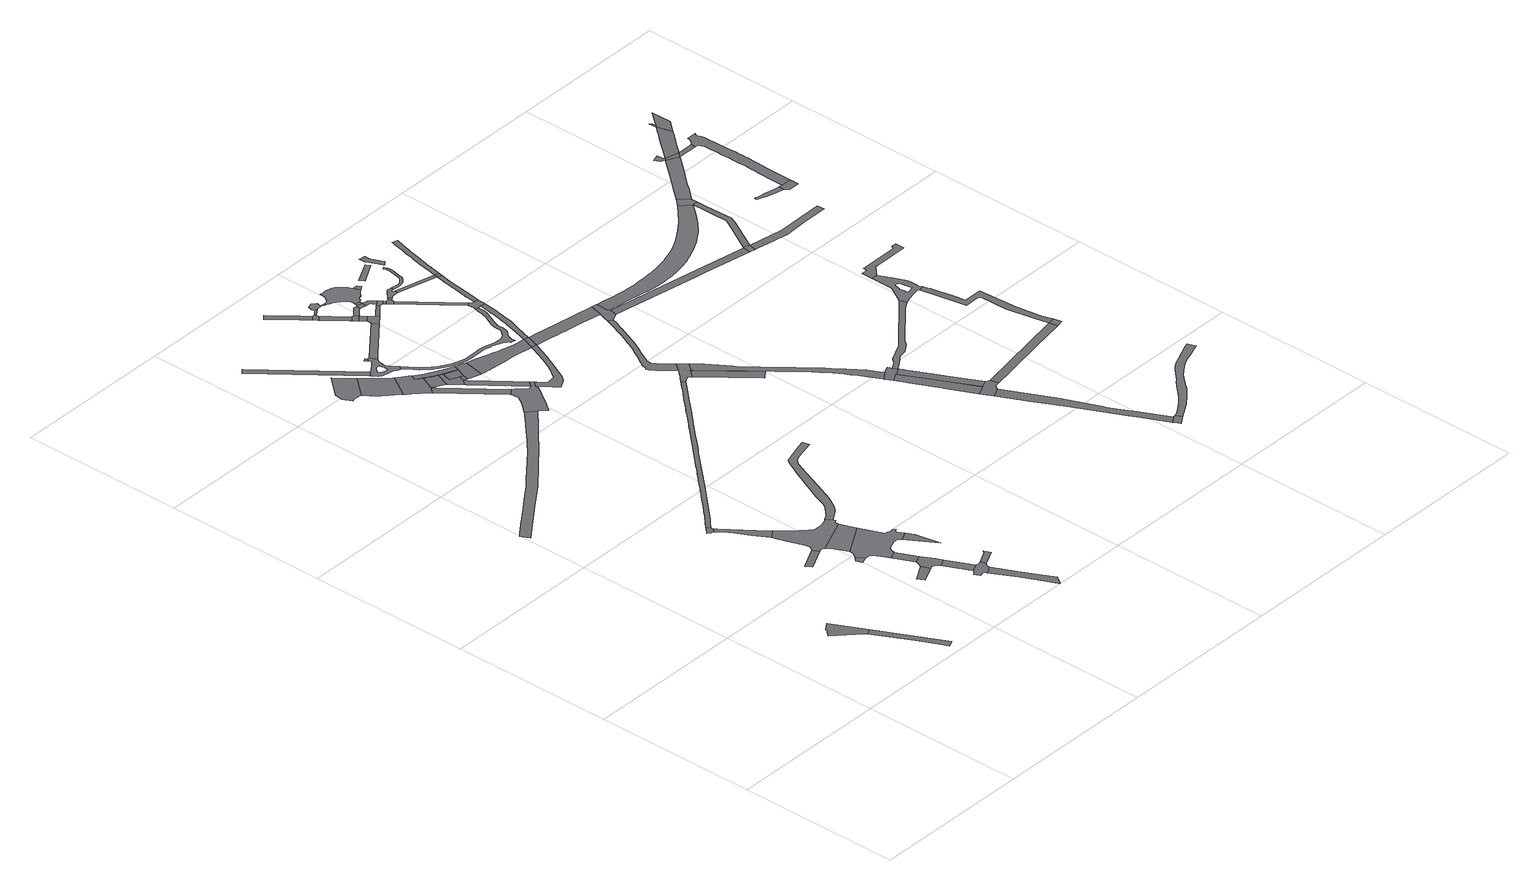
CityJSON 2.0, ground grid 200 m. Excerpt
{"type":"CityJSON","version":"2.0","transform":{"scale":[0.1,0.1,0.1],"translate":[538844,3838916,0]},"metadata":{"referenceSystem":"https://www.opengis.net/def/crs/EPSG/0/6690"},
"CityObjects":{
"road1":{"type":"Road","geometry":[{"type":"MultiSurface","lod":"1","boundaries":[[[0,1,2,3,4,5,6,7]]]}]},
"road2":{"type":"Road","attributes":{"RoadStructureAttribute.sectionType":"1"},"geometry":[{"type":"MultiSurface","lod":"1","boundaries":[[[8,7,6,9,10,11,12]]]}]},
"road3":{"type":"Road","attributes":{"RoadStructureAttribute.sectionType":"1"},"geometry":[{"type":"MultiSurface","lod":"1","boundaries":[[[13,14,15,16]]]}]},
"road4":{"type":"Road","geometry":[{"type":"MultiSurface","lod":"1","boundaries":[[[17,18,19,20,21,22]]]}]},
"road5":{"type":"Road","attributes":{"RoadStructureAttribute.sectionType":"1"},"geometry":[{"type":"MultiSurface","lod":"1","boundaries":[[[23,24,25,21,20,26,27,28,29,30]]]}]},
"road6":{"type":"Road","geometry":[{"type":"MultiSurface","lod":"1","boundaries":[[[31,32,33,34]]]}]},
"road7":{"type":"Road","attributes":{"RoadStructureAttribute.sectionType":"1"},"geometry":[{"type":"MultiSurface","lod":"1","boundaries":[[[35,36,37,38,39,40,41,42,43,44,45,46,47,48,49,50,51,52,53,54,55,56,57,58,59,60,61,62,63,64,65,66,67,68,69,70,71,72,73,74,75]]]}]},
"road8":{"type":"Road","attributes":{"RoadStructureAttribute.sectionType":"1"},"geometry":[{"type":"MultiSurface","lod":"1","boundaries":[[[76,77,78,79]]]}]},
"road9":{"type":"Road","attributes":{"RoadStructureAttribute.sectionType":"1"},"geometry":[{"type":"MultiSurface","lod":"1","boundaries":[[[80,81,82,83,84]]]}]},
"road10":{"type":"Road","geometry":[{"type":"MultiSurface","lod":"1","boundaries":[[[85,86,87,88,89,90,91,30,29,92,93,94,95,96,13,16,97,98,99,100,101,102,103,104]]]}]},
"road11":{"type":"Road","geometry":[{"type":"MultiSurface","lod":"1","boundaries":[[[105,84,83,106,76,79,107,108,109,110]]]}]},
"road12":{"type":"Road","geometry":[{"type":"MultiSurface","lod":"1","boundaries":[[[111,100,99,112,113,114]]]}]},
"road13":{"type":"Road","attributes":{"RoadStructureAttribute.sectionType":"1"},"geometry":[{"type":"MultiSurface","lod":"1","boundaries":[[[115,110,109,116,117,118]]]}]},
"road14":{"type":"Road","geometry":[{"type":"MultiSurface","lod":"1","boundaries":[[[119,120,121,122,123,124,125,114,113,126,127,31,34,128,129,130,82,81,131,132,133,134,135,136]]]}]},
"road15":{"type":"Road","geometry":[{"type":"MultiSurface","lod":"1","boundaries":[[[137,138,118,117,139,140,141,142,143,144,145,146,147,148,149]]]}]},
"road16":{"type":"Road","attributes":{"RoadStructureAttribute.sectionType":"1"},"geometry":[{"type":"MultiSurface","lod":"1","boundaries":[[[150,151,146,145,152,153,154,155,156,157]]]}]},
"road17":{"type":"Road","attributes":{"RoadStructureAttribute.sectionType":"1"},"geometry":[{"type":"MultiSurface","lod":"1","boundaries":[[[158,159,160,136,135]]]}]},
"road18":{"type":"Road","attributes":{"RoadStructureAttribute.sectionType":"1"},"geometry":[{"type":"MultiSurface","lod":"1","boundaries":[[[161,162,163,164,137,149]]]}]},
"road19":{"type":"Road","geometry":[{"type":"MultiSurface","lod":"1","boundaries":[[[165,166,167,168,169,170,171,172,173,174,175]]]}]},
"road20":{"type":"Road","attributes":{"RoadStructureAttribute.sectionType":"1"},"geometry":[{"type":"MultiSurface","lod":"1","boundaries":[[[176,177,178,179,180]]]}]},
"road21":{"type":"Road","geometry":[{"type":"MultiSurface","lod":"1","boundaries":[[[181,182,183,184,185,175,174,186,187,188,189,190,191,192,193,194,195]]]}]},
"road22":{"type":"Road","geometry":[{"type":"MultiSurface","lod":"1","boundaries":[[[196,197,195,194,198,199,200,201,202,203,204,205,206,207,208,209,210,211,212,213,214,215,216]]]}]},
"road23":{"type":"Road","attributes":{"RoadStructureAttribute.sectionType":"1"},"geometry":[{"type":"MultiSurface","lod":"1","boundaries":[[[217,218,219,220,221,222,223,224,225,226,227,228,229,230,231,232,233,234,235,236,237,238,239,240,241,242,243,244,245,246,247,248,249,250,251,252,253,254,255,256,257,258,259,260,261,262,263,264,265,266,267,268,269,270,271,272,273,274,275,276,277,278,279,280,281,282,283,284,285,286,287,288,289,290,291,292,293,294,295,296,297,298,299,300,301,302,303,304,305,306,307,308,309,310,311,312,313,314,315,316,317,318,319,320,321,322,323,324,325,326,327,328,17,22,329,330,331,332,333,334,335,336,337,338,339,340,341,342,343,344,345,346,347]]]}]},
"road24":{"type":"Road","attributes":{"RoadStructureAttribute.sectionType":"1"},"geometry":[{"type":"MultiSurface","lod":"1","boundaries":[[[348,349,350,351,352,353,354,355,356,357,358,359,360,361,362,363,364,365,366,367,368,369,370,371,104,103]]]}]},
"road25":{"type":"Road","attributes":{"RoadStructureAttribute.sectionType":"1"},"geometry":[{"type":"MultiSurface","lod":"1","boundaries":[[[372,373,374,375,376,377,378,379,380,381,382,383,180,179,384,385,386,387,388,389,390,391,392,393,394,395,396,397,398,399,400,401,402,403,404,405,406,407,408,409,410],[411,412,413,414,415,416,417,418,419,420,421,422,423,424,425,426,427,428,429,430,431,432,433,434,435,436]]]}]},
"road26":{"type":"Road","geometry":[{"type":"MultiSurface","lod":"1","boundaries":[[[437,438,439,440,208,207,441,442,443,444,445]]]}]},
"road27":{"type":"Road","attributes":{"RoadStructureAttribute.sectionType":"1"},"geometry":[{"type":"MultiSurface","lod":"1","boundaries":[[[446,207,206,447,448]]]}]},
"road28":{"type":"Road","geometry":[{"type":"MultiSurface","lod":"1","boundaries":[[[449,450,375,374]]]}]},
"road29":{"type":"Road","geometry":[{"type":"MultiSurface","lod":"1","boundaries":[[[451,445,444,452,453,454,455,456,457,458,459,460,461,462]]]}]},
"road30":{"type":"Road","geometry":[{"type":"MultiSurface","lod":"1","boundaries":[[[463,464,465,466,467,448,447,468,469,470,471,472,35,75,473,474,475,476,477,478,479,480,481,482,483,484,485,486,487,488,489,490]]]}]},
"road31":{"type":"Road","attributes":{"function":"1","RoadStructureAttribute.sectionType":"7"},"geometry":[{"type":"MultiSurface","lod":"1","boundaries":[[[491,492,493,216,215,494,495,496,497,498,499,500,501,502,503,504,505]]]}]},
"road32":{"type":"Road","attributes":{"function":"1","RoadStructureAttribute.sectionType":"7"},"geometry":[{"type":"MultiSurface","lod":"1","boundaries":[[[457,456,506,507,508]]]}]},
"road33":{"type":"Road","attributes":{"function":"3","RoadStructureAttribute.sectionType":"1"},"geometry":[{"type":"MultiSurface","lod":"1","boundaries":[[[509,510,511,512,513,462,461,458,514,515,516]]]}]},
"road34":{"type":"Road","attributes":{"RoadStructureAttribute.sectionType":"1"},"geometry":[{"type":"MultiSurface","lod":"1","boundaries":[[[517,518,519,520,456,455,521,522,490,489]]]}]},
"road35":{"type":"Road","geometry":[{"type":"MultiSurface","lod":"1","boundaries":[[[523,524,525,526,505,504,527,516,515,508,507,528,529,530,531,532,533,534,535,536]]]}]},
"road36":{"type":"Road","attributes":{"RoadStructureAttribute.sectionType":"1"},"geometry":[{"type":"MultiSurface","lod":"1","boundaries":[[[537,538,410,409,539,540]]]}]},
"road37":{"type":"Road","attributes":{"RoadStructureAttribute.sectionType":"1"},"geometry":[{"type":"MultiSurface","lod":"1","boundaries":[[[541,542,543,544,545,546]]]}]},
"road38":{"type":"Road","geometry":[{"type":"MultiSurface","lod":"1","boundaries":[[[547,546,545,548,549,550,551,552,553]]]}]},
"road39":{"type":"Road","attributes":{"RoadStructureAttribute.sectionType":"1"},"geometry":[{"type":"MultiSurface","lod":"1","boundaries":[[[554,549,548,555,556,557,558]]]}]},
"road40":{"type":"Road","geometry":[{"type":"MultiSurface","lod":"1","boundaries":[[[559,560,553,552,561]]]}]},
"road41":{"type":"Road","attributes":{"RoadStructureAttribute.sectionType":"1"},"geometry":[{"type":"MultiSurface","lod":"1","boundaries":[[[562,563,564,565,566,567,568,569,570,571,572,573,574,575,576,577,578,579,580,581,582,583,584,585,586,587,588,589,590,591,592,593,594,595,596,597,598,599,600,601,602,400,399,603,604,605,606,607,608,609,610,611,612,613,614,615,616,617,618,619,620,621,622,623,624,625,626,627,628,629,630,631,632,633,634,635,636,637,638,639,640,641,642,643,644,645,646,647,648,649,650,651,652,653]]]}]},
"road42":{"type":"Road","attributes":{"RoadStructureAttribute.sectionType":"1"},"geometry":[{"type":"MultiSurface","lod":"1","boundaries":[[[654,655,656,657,658,659,660,661,662,663,664,665,488,487,666,667,668,669,670,671,672,673,674,675,676,677,678,679,680,681,682,683,684,685,686,687,688]]]}]},
"road43":{"type":"Road","geometry":[{"type":"MultiSurface","lod":"1","boundaries":[[[558,557,689,690,691,692]]]}]},
"road44":{"type":"Road","attributes":{"function":"3"},"geometry":[{"type":"MultiSurface","lod":"1","boundaries":[[[693,694,695,696,697,698,699,700,701,702,703,704,705,706,707,536,535,708,709,710,711,712,713,714,715,716,717,718,719,720,721,654,722]]]}]},
"road45":{"type":"Road","geometry":[{"type":"MultiSurface","lod":"1","boundaries":[[[723,724,725,726,727,559,561,728,729,730,731,732,733]]]}]},
"road46":{"type":"Road","attributes":{"RoadStructureAttribute.sectionType":"1"},"geometry":[{"type":"MultiSurface","lod":"1","boundaries":[[[690,689,734,735]]]}]},
"road47":{"type":"Road","geometry":[{"type":"MultiSurface","lod":"1","boundaries":[[[736,735,734,737,738,739,537,540,740,741]]]}]},
"road48":{"type":"Road","geometry":[{"type":"MultiSurface","lod":"1","boundaries":[[[742,743,733,732,744,745,746,747,748]]]}]},
"road49":{"type":"Road","attributes":{"RoadStructureAttribute.sectionType":"1"},"geometry":[{"type":"MultiSurface","lod":"1","boundaries":[[[749,750,692,691,751,752,753,754]]]}]},
"road50":{"type":"Road","attributes":{"RoadStructureAttribute.sectionType":"1"},"geometry":[{"type":"MultiSurface","lod":"1","boundaries":[[[755,756,741,740,757,758]]]}]},
"road51":{"type":"Road","geometry":[{"type":"MultiSurface","lod":"1","boundaries":[[[759,754,753,760,761]]]}]},
"road52":{"type":"Road","attributes":{"RoadStructureAttribute.sectionType":"1"},"geometry":[{"type":"MultiSurface","lod":"1","boundaries":[[[762,763,759,761,764]]]}]},
"road53":{"type":"Road","geometry":[{"type":"MultiSurface","lod":"1","boundaries":[[[765,766,767,768,769,770,771,772,773,774,775,776,777,778,779,780,781,782,783,784,785,786,787,788,789,790,791,748,747,792,793,794,795,796,797,798,799,800,801,802,803,804,805,762,764,806,807,808,809,810,811,812,813,814,815]]]}]},
"road54":{"type":"Road","attributes":{"RoadStructureAttribute.sectionType":"1"},"geometry":[{"type":"MultiSurface","lod":"1","boundaries":[[[816,817,761,760,818,819,820,821]]]}]},
"road55":{"type":"Road","geometry":[{"type":"MultiSurface","lod":"1","boundaries":[[[722,654,688,822]]]}]},
"road56":{"type":"Road","geometry":[{"type":"MultiSurface","lod":"1","boundaries":[[[821,820,755,758,823,824]]]}]},
"road57":{"type":"Road","attributes":{"RoadStructureAttribute.sectionType":"1"},"geometry":[{"type":"MultiSurface","lod":"1","boundaries":[[[824,823,825,826]]]}]},
"road58":{"type":"Road","geometry":[{"type":"MultiSurface","lod":"1","boundaries":[[[826,825,827,828,829,830]]]}]},
"road59":{"type":"Road","attributes":{"RoadStructureAttribute.sectionType":"1"},"geometry":[{"type":"MultiSurface","lod":"1","boundaries":[[[831,830,829,832]]]}]},
"road60":{"type":"Road","geometry":[{"type":"MultiSurface","lod":"1","boundaries":[[[833,834,835,836,837,838,839,840,841,842,843,217,347,844,845,846,847,848,849,850,851]]]}]},
"road61":{"type":"Road","attributes":{"RoadStructureAttribute.sectionType":"1"},"geometry":[{"type":"MultiSurface","lod":"1","boundaries":[[[852,853,815,814]]]}]},
"road62":{"type":"Road","geometry":[{"type":"MultiSurface","lod":"1","boundaries":[[[854,855,856,857,858,831,832,859,860,861,862,863,864,865,866,867,868,869,870]]]}]},
"road63":{"type":"Road","attributes":{"RoadStructureAttribute.sectionType":"1"},"geometry":[{"type":"MultiSurface","lod":"1","boundaries":[[[871,872,828,827,873,874,875,876]]]}]},
"road64":{"type":"Road","attributes":{"RoadStructureAttribute.sectionType":"1"},"geometry":[{"type":"MultiSurface","lod":"1","boundaries":[[[877,878,879,880,881,882,883,884,885,886,887,888,889,890,891,892,893,722,822,894,895,896,897,898,899,900,901,902,903,904,905,906,907]]]}]},
"road65":{"type":"Road","attributes":{"RoadStructureAttribute.sectionType":"1"},"geometry":[{"type":"MultiSurface","lod":"1","boundaries":[[[908,909,910,911,912,913,914,849,848]]]}]},
"road66":{"type":"Road","attributes":{"RoadStructureAttribute.sectionType":"1"},"geometry":[{"type":"MultiSurface","lod":"1","boundaries":[[[915,916,917,918,919,920,921,922,923,924,925,926,927,928,929,930,931,932,933,934,935,936,937,938,939,940,941,942,943,944,945,946,947,948,949,950,951,952,953,954,955,956,957,958,834,833,959,960,961,962,963,964,965,966,967,968,969,970,971,972,973,974,975,976,977,978,979,980,981,982,983,984,985,986]]]}]},
"road67":{"type":"Road","geometry":[{"type":"MultiSurface","lod":"1","boundaries":[[[987,876,875,988,989,990,562,653,991,877,907,992,993,994,995]]]}]},
"road68":{"type":"Road","attributes":{"function":"3","RoadStructureAttribute.sectionType":"7"},"geometry":[{"type":"MultiSurface","lod":"1","boundaries":[[[996,997,998,999,1000,1001,1002,1003,822,688,1004,1005,1006,1007,1008,1009,1010,1011,1012,1013,1014,1015,1016,1017]]]}]},
"road69":{"type":"Road","attributes":{"RoadStructureAttribute.sectionType":"1"},"geometry":[{"type":"MultiSurface","lod":"1","boundaries":[[[1018,1019,1020,1021,1022]]]}]},
"road70":{"type":"Road","attributes":{"RoadStructureAttribute.sectionType":"1"},"geometry":[{"type":"MultiSurface","lod":"1","boundaries":[[[1023,1024,1025,1026,1027,1028,1029,1030,1031,1032,1033,1034,1035,1036,1037,1038,1039,1040,1041,1042,1043,1044,1045,1046,1047,1048,870,869]]]}]},
"road71":{"type":"Road","attributes":{"RoadStructureAttribute.sectionType":"1"},"geometry":[{"type":"MultiSurface","lod":"1","boundaries":[[[863,862,1049,1050,1051]]]}]},
"road72":{"type":"Road","attributes":{"RoadStructureAttribute.sectionType":"1"},"geometry":[{"type":"MultiSurface","lod":"1","boundaries":[[[1049,1052,1053,1054,1055,1056,1057,1058,1059,1060,1061,1062,1063,1064,1065,1066,995,994,1067,1068,1069,1070,1071,1072,1073,1074,1075,1076,1077,1078,1079]]]}]},
"road73":{"type":"Road","attributes":{"RoadStructureAttribute.sectionType":"1"},"geometry":[{"type":"MultiSurface","lod":"1","boundaries":[[[1080,1081,1082,1083,1084,1085,1086,1087,1088,1089,1090,1091,1092,1093,1094,1095,851,850,1096,1097,1098,1099,1100,1101,1102,1103,1104,1105,1106,1107,1108,1109,1110,1111,1112,1113,1114,1115]]]}]},
"road74":{"type":"Road","attributes":{"RoadStructureAttribute.sectionType":"1"},"geometry":[{"type":"MultiSurface","lod":"1","boundaries":[[[1116,1117,1118,1119,1120,1121,1122,1123,1124,1125,1126,1127,1128,1129,1130,1131]]]}]},
"road75":{"type":"Road","geometry":[{"type":"MultiSurface","lod":"1","boundaries":[[[1051,1050,1049,1079,1132,1133]]]}]},
"road76":{"type":"Road","geometry":[{"type":"MultiSurface","lod":"1","boundaries":[[[1017,1016,1134,915,986,1135,1136,1137,1138]]]}]},
"road77":{"type":"Road","attributes":{"RoadStructureAttribute.sectionType":"1"},"geometry":[{"type":"MultiSurface","lod":"1","boundaries":[[[1139,1140,1141,1142,1143,1144,1145,1146,1147,1148,1149,1150,1151,1152,1153,1154,1155,1156,1157,1158,1051,1133,1159,1160,1161,1162,1163,1164,1165,1166,1167,1168,1169,1170,1171,1172,1173]]]}]},
"road78":{"type":"Road","geometry":[{"type":"MultiSurface","lod":"1","boundaries":[[[1174,1175,1176,1115,1114,1177,1178,1179,1180,1181,1182,1183,1184]]]}]},
"road79":{"type":"Road","attributes":{"RoadStructureAttribute.sectionType":"1"},"geometry":[{"type":"MultiSurface","lod":"1","boundaries":[[[1185,1186,1187,1188,1189,1190,1180,1179,1191,1192,1193,1194,1195,1196,1197,1198,1199,1200]]]}]},
"road80":{"type":"Road","attributes":{"RoadStructureAttribute.sectionType":"1"},"geometry":[{"type":"MultiSurface","lod":"1","boundaries":[[[1201,1202,1203,1204,1205,1206,1183,1182,1207,1208,1209,1210,1211,1212,1213]]]}]},
"road81":{"type":"Road","geometry":[{"type":"MultiSurface","lod":"1","boundaries":[[[1214,1213,1212,1215,1216,1200,1199,1217,1218,1219,1220,1221,1222,1223]]]}]},
"road82":{"type":"Road","attributes":{"RoadStructureAttribute.sectionType":"1"},"geometry":[{"type":"MultiSurface","lod":"1","boundaries":[[[1224,1225,1226,1227,1228,1229,1230,1231,1232,1233,1218,1217,1234,1235,1236,1237,1238,1239,1240,1241,1242,1243]]]}]},
"road83":{"type":"Road","geometry":[{"type":"MultiSurface","lod":"1","boundaries":[[[1243,1242,1244,1245,1246,1247,1248,1249]]]}]},
"road84":{"type":"Road","attributes":{"RoadStructureAttribute.sectionType":"1"},"geometry":[{"type":"MultiSurface","lod":"1","boundaries":[[[1250,1251,1136,1135,1252,1253,1254,1255]]]}]},
"road85":{"type":"Road","attributes":{"RoadStructureAttribute.sectionType":"1"},"geometry":[{"type":"MultiSurface","lod":"1","boundaries":[[[1256,1257,1258,1259,1260,1261,1184,1183,1262,1263,1264,1265,1266,1267,1268,1269,1270,1271,1272,1273,1274,1275,1276,1277,1278,1279]]]}]},
"road86":{"type":"Road","attributes":{"RoadStructureAttribute.sectionType":"1"},"geometry":[{"type":"MultiSurface","lod":"1","boundaries":[[[1280,1223,1222,1281,1282,1283,1284,1285]]]}]},
"road87":{"type":"Road","attributes":{"function":"3","RoadStructureAttribute.sectionType":"7"},"geometry":[{"type":"MultiSurface","lod":"1","boundaries":[[[1286,1287,1288,1289,1290,1291,1292,1293,1294,1295,1296,1297,1298,1299,1300,1301,1302,1303,1304,1305,1306,1307,1308,1309,1310,1311,1312,1313,1314,1315,1316,1317,1318,1319,1320,1321,1138,1137,1322,1323,1324,1325,1326,1327,1328,1329,1330,1331,1332,1333,1334,1335,1336,1337,1338,1339,1340,1341,1342,1343,1344,1345,1346,1347,1348,1349,1350,1351,1352,1353,1354,1355,1356,1357,1358,1359,1360]]]}]},
"road88":{"type":"Road","attributes":{"RoadStructureAttribute.sectionType":"1"},"geometry":[{"type":"MultiSurface","lod":"1","boundaries":[[[1361,1362,1363,1364,1365,1366,1367,1368,1369,1370,1371,1372,1373,1374,1375,1376,1377,1378,1379,1380,1381,1382,1383,1384,1385,1386,1387,1388,1389,1390,1391,1392,1393,1394,1395,1396,1249,1248]]]}]},
"road89":{"type":"Road","geometry":[{"type":"MultiSurface","lod":"1","boundaries":[[[1397,1398,1399,1400,1401,1256,1279,1402,1403,1404,1405,1406,1407,1408,1409,1410,1411,1412,1413,1414],[1415,1416,1417,1418,1419,1420,1421,1422,1423,1424,1425,1426,1427,1428,1429,1430,1431,1432,1433,1434,1435,1436,1437,1438,1439,1440,1441,1442,1443,1444,1445]]]}]},
"road90":{"type":"Road","geometry":[{"type":"MultiSurface","lod":"1","boundaries":[[[1446,1255,1254,1447,1448]]]}]},
"road91":{"type":"Road","geometry":[{"type":"MultiSurface","lod":"1","boundaries":[[[1449,1280,1285,1450]]]}]},
"road92":{"type":"Road","attributes":{"RoadStructureAttribute.sectionType":"1"},"geometry":[{"type":"MultiSurface","lod":"1","boundaries":[[[1451,1452,1453,1454,1455,1456,1457,1458,1459,1460,1461,1408,1407,1462,1463,1464,1465,1466,1467,1280,1449]]]}]},
"road93":{"type":"Road","attributes":{"RoadStructureAttribute.sectionType":"1"},"geometry":[{"type":"MultiSurface","lod":"1","boundaries":[[[1468,1469,1470,1471,1472,1360,1473,1474,1475,1476,1446,1448]]]}]},
"road94":{"type":"Road","attributes":{"RoadStructureAttribute.sectionType":"1"},"geometry":[{"type":"MultiSurface","lod":"1","boundaries":[[[1477,1478,1479,1480,1481,1482,1483,1484,1485,1486,1487,1488,1489,1490,1399,1398]]]}]},
"road95":{"type":"Road","geometry":[{"type":"MultiSurface","lod":"1","boundaries":[[[1491,1492,1493,1494,1286,1360,1472,1495]]]}]},
"road96":{"type":"Road","attributes":{"RoadStructureAttribute.sectionType":"1"},"geometry":[{"type":"MultiSurface","lod":"1","boundaries":[[[1496,1448,1447,1497,1498,1499,1500,1501,1502,1503,1504,1505,1506]]]}]},
"road97":{"type":"Road","attributes":{"function":"3","RoadStructureAttribute.sectionType":"7"},"geometry":[{"type":"MultiSurface","lod":"1","boundaries":[[[1507,1508,1509,1510,1511,1512,1513,1491,1495,1514,1515,1516,1517,1518,1519,1520,1521]]]}]},
"road98":{"type":"Road","attributes":{"RoadStructureAttribute.sectionType":"1"},"geometry":[{"type":"MultiSurface","lod":"1","boundaries":[[[1522,1523,1524,1525,1526,1527,1528,1529,1530,1531,1532,1533,1534,1535,1536,1537,1538,1539]]]}]},
"road99":{"type":"Road","attributes":{"RoadStructureAttribute.sectionType":"1"},"geometry":[{"type":"MultiSurface","lod":"1","boundaries":[[[1540,1541,1542,1543,1544,1507,1545]]]}]},
"road100":{"type":"Road","geometry":[{"type":"MultiSurface","lod":"1","boundaries":[[[1545,1507,1521,1546]]]}]},
"road101":{"type":"Road","geometry":[{"type":"MultiSurface","lod":"1","boundaries":[[[1547,1548,1549,1539,1538,1550,1551,1552,1553,1554,1555,1556,1557]]]}]},
"road102":{"type":"Road","geometry":[{"type":"MultiSurface","lod":"1","boundaries":[[[1558,1546,1521,1559,1560]]]}]},
"road103":{"type":"Road","attributes":{"function":"3","RoadStructureAttribute.sectionType":"7"},"geometry":[{"type":"MultiSurface","lod":"1","boundaries":[[[1561,1562,1563,1564,1565,1566,1567,1568,1545,1546,1569,1570,1571,1572,1573]]]}]},
"road104":{"type":"Road","attributes":{"RoadStructureAttribute.sectionType":"1"},"geometry":[{"type":"MultiSurface","lod":"1","boundaries":[[[1574,1575,1576,1577,1578,1579,1580,1581,1582,1583,1584,1585,1586,1587,1588,1589,1590,1591,1592,1593,1594,1595,1596,1597,1598,1599,1600,1601,1602,1603,1604,1605,1606,1560,1559,1607,1608,1609,1610,1611,1612,1613,1614,1615,1616,1617,1618,1619,1620,1621,1622,1623,1624,1625,1626,1627,1628,1629,1630,1631,1632,1633,1557,1556]]]}]},
"road105":{"type":"Road","geometry":[{"type":"MultiSurface","lod":"1","boundaries":[[[1634,1635,1561,1636]]]}]},
"road106":{"type":"Road","geometry":[{"type":"MultiSurface","lod":"1","boundaries":[[[1637,1638,1639,1636,1561,1573,1640]]]}]}
},
"vertices":[
[900,1387,0],[802,1315,0],[803,1295,0],[785,1275,0],[735,1224,0],[1009,955,0],[1034,925,0],[1105,977,0],
[1478,234,0],[1289,430,0],[1396,214,0],[1432,124,0],[1513,166,0],
[1819,2392,0],[1550,2255,0],[1594,2180,0],[1859,2311,0],
[1405,3507,0],[1335,3440,0],[1371,3403,0],[1402,3400,0],[1441,3438,0],[1441,3471,0],
[1712,3086,0],[1550,3302,0],[1466,3411,0],[1460,3326,0],[1528,3222,0],[1617,3055,0],[1724,2866,0],[1824,2942,0],
[2021,1958,0],[1979,1911,0],[2004,1837,0],[2089,1868,0],
[1776,6365,0],[1761,6347,0],[1735,6322,0],[1686,6276,0],[1533,6130,0],[1457,6058,0],[1391,5995,0],[1332,5940,0],[1266,5877,0],[1224,5842,0],[1112,5751,0],[1074,5720,0],[993,5654,0],[974,5638,0],[849,5535,0],[761,5463,0],[751,5455,0],[706,5421,0],[648,5378,0],[491,5262,0],[413,5204,0],[406,5199,0],[169,5024,0],[48,4932,0],[0,4895,0],[55,4787,0],[120,4836,0],[298,4968,0],[532,5142,0],[825,5358,0],[1093,5579,0],[1151,5628,0],[1326,5773,0],[1342,5787,0],[1413,5851,0],[1513,5941,0],[1695,6104,0],[1871,6262,0],[1872,6263,0],[1887,6276,0],[1888,6277,0],
[2349,1328,0],[2146,1206,0],[2192,1124,0],[2393,1221,0],
[2419,1581,0],[2363,1708,0],[2266,1662,0],[2384,1416,0],[2479,1464,0],
[2326,2647,0],[2249,2619,0],[2204,2616,0],[2139,2625,0],[2091,2657,0],[2016,2729,0],[1937,2811,0],[1747,2806,0],[1794,2642,0],[1838,2542,0],[1861,2463,0],[1851,2423,0],[1877,2320,0],[1915,2323,0],[1942,2311,0],[2375,2500,0],[2378,2547,0],[2407,2563,0],[2396,2585,0],[2346,2660,0],
[2560,1305,0],[2374,1371,0],[2413,1231,0],[2450,1229,0],[2503,1179,0],[2598,1225,0],
[2416,2381,0],[1991,2229,0],[2065,2072,0],[2448,2306,0],
[2736,937,0],[2634,901,0],[2652,856,0],[2749,904,0],
[2666,1943,0],[2668,1958,0],[2698,1969,0],[2678,1998,0],[2638,1991,0],[2610,2005,0],[2570,2012,0],[2065,2025,0],[2036,1975,0],[2142,1863,0],[2177,1836,0],[2238,1722,0],[2375,1760,0],[2397,1791,0],[2507,1837,0],[2554,1835,0],[2602,1805,0],[2708,1856,0],
[2823,906,0],[2786,892,0],[2637,826,0],[2605,805,0],[2633,735,0],[2660,744,0],[2683,751,0],[2700,746,0],[2718,716,0],[2817,773,0],[2812,798,0],[2829,825,0],[2847,840,0],
[3065,255,0],[2945,489,0],[2738,679,0],[2883,411,0],[2998,162,0],[3066,14,0],[3075,6,0],[3142,106,0],
[2813,1450,0],[2763,1747,0],[2755,1757,0],
[3028,930,0],[3002,1014,0],[2983,984,0],[2843,913,0],
[925,8328,0],[711,8076,0],[709,8060,0],[701,7997,0],[698,7979,0],[752,7869,0],[778,7887,0],[831,7881,0],[879,7876,0],[888,7874,0],[1094,8117,0],
[431,9139,0],[372,9091,0],[1216,8043,0],[1223,8034,0],[1276,8091,0],
[1352,7827,0],[1264,7915,0],[1184,8005,0],[1176,8014,0],[1135,8066,0],[900,7858,0],[943,7798,0],[963,7771,0],[971,7761,0],[1014,7707,0],[1073,7649,0],[1123,7608,0],[1178,7559,0],[1189,7548,0],[1358,7821,0],
[1496,7720,0],[1485,7728,0],[1215,7524,0],[1254,7491,0],[1274,7474,0],[1304,7448,0],[1325,7427,0],[1344,7409,0],[1375,7377,0],[1393,7353,0],[1408,7335,0],[1474,7412,0],[1550,7585,0],[1530,7598,0],[1504,7616,0],[1499,7619,0],[1492,7624,0],[1484,7635,0],[1479,7641,0],[1475,7645,0],[1511,7709,0],
[3285,5484,0],[3287,5477,0],[3279,5468,0],[3273,5471,0],[3213,5409,0],[3215,5401,0],[3209,5394,0],[3204,5397,0],[3146,5334,0],[3149,5329,0],[3139,5318,0],[3132,5321,0],[3075,5261,0],[3077,5254,0],[3070,5247,0],[3063,5249,0],[3006,5187,0],[3009,5180,0],[3003,5174,0],[2997,5177,0],[2936,5114,0],[2939,5106,0],[2932,5099,0],[2924,5102,0],[2895,5072,0],[2870,5045,0],[2873,5038,0],[2866,5029,0],[2860,5031,0],[2800,4970,0],[2802,4963,0],[2795,4955,0],[2791,4957,0],[2732,4897,0],[2735,4891,0],[2727,4882,0],[2721,4886,0],[2664,4824,0],[2666,4818,0],[2658,4809,0],[2651,4811,0],[2596,4753,0],[2598,4746,0],[2590,4738,0],[2584,4741,0],[2525,4676,0],[2527,4670,0],[2521,4663,0],[2515,4667,0],[2458,4606,0],[2461,4599,0],[2454,4592,0],[2448,4595,0],[2407,4553,0],[2388,4533,0],[2391,4526,0],[2385,4519,0],[2378,4523,0],[2319,4460,0],[2322,4452,0],[2316,4447,0],[2310,4450,0],[2253,4390,0],[2256,4384,0],[2248,4376,0],[2244,4380,0],[2185,4316,0],[2186,4310,0],[2179,4302,0],[2174,4305,0],[2117,4246,0],[2120,4239,0],[2114,4232,0],[2108,4236,0],[2046,4171,0],[2047,4161,0],[2044,4158,0],[2037,4161,0],[1980,4100,0],[1983,4091,0],[1977,4086,0],[1969,4089,0],[1936,4055,0],[1909,4027,0],[1911,4021,0],[1905,4015,0],[1900,4016,0],[1839,3952,0],[1841,3947,0],[1835,3940,0],[1829,3941,0],[1771,3880,0],[1773,3875,0],[1766,3867,0],[1761,3869,0],[1706,3811,0],[1708,3806,0],[1703,3799,0],[1696,3801,0],[1634,3736,0],[1636,3730,0],[1631,3724,0],[1625,3727,0],[1564,3663,0],[1567,3656,0],[1560,3649,0],[1554,3651,0],[1495,3594,0],[1497,3587,0],[1489,3581,0],[1484,3583,0],[1414,3516,0],[1498,3527,0],[1561,3585,0],[1582,3605,0],[1593,3617,0],[1787,3822,0],[2007,4056,0],[2147,4202,0],[2314,4380,0],[2409,4481,0],[2446,4519,0],[2484,4559,0],[2552,4631,0],[2635,4719,0],[2822,4917,0],[2950,5053,0],[2981,5086,0],[3101,5213,0],[3219,5339,0],[3320,5446,0],
[2422,2608,0],[2538,2682,0],[2590,2742,0],[2671,2878,0],[2776,3132,0],[2871,3377,0],[2945,3548,0],[2987,3601,0],[3056,3632,0],[3296,3697,0],[3272,3780,0],[3260,3776,0],[3140,3743,0],[2923,3673,0],[2884,3613,0],[2833,3512,0],[2805,3452,0],[2715,3256,0],[2605,3002,0],[2569,2907,0],[2549,2852,0],[2512,2799,0],[2453,2741,0],[2411,2701,0],
[1456,8260,0],[1448,8260,0],[1441,8265,0],[1420,8237,0],[1435,8221,0],[1437,8211,0],[1434,8200,0],[1365,8144,0],[1326,8111,0],[1303,8092,0],[1292,8088,0],[1284,8088,0],[1271,7969,0],[1272,7968,0],[1283,7961,0],[1302,7947,0],[1323,7939,0],[1346,7933,0],[1364,7929,0],[1379,7926,0],[1402,7922,0],[1425,7920,0],[1447,7914,0],[1464,7907,0],[1482,7896,0],[1498,7885,0],[1510,7880,0],[1520,7876,0],[1557,7917,0],[1493,8000,0],[1477,8031,0],[1471,8048,0],[1471,8067,0],[1472,8096,0],[1476,8125,0],[1477,8127,0],[1487,8157,0],[1504,8181,0],[1466,8264,0],[1412,8090,0],[1421,8084,0],[1425,8069,0],[1430,8055,0],[1435,8036,0],[1435,8030,0],[1435,8019,0],[1435,7999,0],[1429,7984,0],[1428,7982,0],[1422,7974,0],[1399,7975,0],[1377,7981,0],[1371,7982,0],[1348,7999,0],[1346,8001,0],[1342,8005,0],[1335,8011,0],[1331,8020,0],[1330,8030,0],[1336,8041,0],[1361,8066,0],[1373,8078,0],[1379,8081,0],[1385,8085,0],[1401,8090,0],
[1660,7521,0],[1605,7551,0],[1595,7557,0],[1576,7569,0],[1516,7388,0],[1520,7385,0],[1621,7329,0],[1632,7323,0],[1696,7502,0],
[1503,7376,0],[1931,6686,0],[2009,6748,0],
[1423,8292,0],[1393,8267,0],
[1714,7493,0],[1646,7306,0],[1727,7206,0],[1737,7194,0],[1748,7180,0],[1802,7244,0],[1822,7309,0],[1743,7344,0],[1714,7355,0],[1713,7356,0],[1710,7360,0],[1748,7476,0],
[2169,6620,0],[2143,6609,0],[2139,6607,0],[2125,6622,0],[2035,6720,0],[1932,6671,0],[1942,6589,0],[1928,6565,0],[1897,6511,0],[1828,6427,0],[1906,6261,0],[1969,6191,0],[1988,6216,0],[1991,6222,0],[2045,6291,0],[2150,6445,0],[2164,6465,0],[2206,6538,0],[2210,6546,0],[2213,6550,0],[2213,6558,0],[2214,6563,0],[2215,6581,0],[2215,6585,0],[2215,6593,0],[2270,6653,0],[2241,6690,0],[2188,6628,0],
[1860,7507,0],[1715,7577,0],[1602,7641,0],[1486,7638,0],[1488,7637,0],[1497,7631,0],[1509,7622,0],[1521,7614,0],[1604,7561,0],[1609,7558,0],[1664,7528,0],[1681,7519,0],[1804,7461,0],[1914,7414,0],[1934,7476,0],
[1845,7227,0],[1853,7224,0],[1868,7289,0],
[1905,7410,0],[1881,7419,0],[1876,7420,0],[1825,7441,0],[1766,7467,0],[1823,7310,0],[1869,7293,0],[1912,7407,0],
[2125,6837,0],[1830,7209,0],[1811,7233,0],[1804,7241,0],[1766,7158,0],[2061,6786,0],
[2042,7439,0],[1975,7461,0],[1944,7472,0],[1941,7473,0],[1913,7412,0],[1852,7222,0],[1864,7218,0],[1870,7215,0],[1889,7208,0],[1934,7194,0],[1941,7192,0],[2005,7175,0],[2017,7173,0],[2068,7431,0],
[1962,8666,0],[1474,8270,0],[1590,8252,0],[2016,8600,0],
[1573,9328,0],[1332,9621,0],[1277,9576,0],[1524,9275,0],[1602,9180,0],[1657,9225,0],
[1674,9221,0],[1645,9127,0],[1700,9172,0],[1698,9187,0],[1699,9201,0],[1704,9211,0],[1686,9221,0],
[1784,9071,0],[1707,9052,0],[1858,8868,0],[1866,8857,0],[1922,8903,0],
[1771,9279,0],[1768,9279,0],[1785,9267,0],
[2886,8009,0],[2871,7933,0],[2867,7904,0],[2862,7878,0],[2848,7834,0],[2778,7688,0],[2772,7663,0],[2767,7645,0],[2764,7626,0],[2764,7610,0],[2763,7602,0],[2765,7587,0],[2766,7570,0],[2764,7554,0],[2756,7536,0],[2712,7482,0],[2700,7469,0],[2685,7461,0],[2672,7455,0],[2652,7448,0],[2631,7444,0],[2605,7444,0],[2601,7444,0],[2553,7445,0],[2496,7464,0],[2457,7474,0],[2414,7482,0],[2359,7489,0],[2288,7488,0],[2168,7487,0],[2117,7487,0],[2063,7498,0],[2016,7512,0],[1969,7532,0],[1922,7556,0],[1872,7582,0],[1822,7613,0],[1769,7654,0],[1722,7702,0],[1683,7742,0],[1607,7851,0],[1572,7827,0],[1650,7715,0],[1692,7673,0],[1741,7623,0],[1797,7578,0],[1850,7545,0],[1902,7518,0],[1951,7494,0],[2001,7472,0],[2053,7456,0],[2113,7445,0],[2168,7444,0],[2289,7446,0],[2357,7447,0],[2408,7440,0],[2448,7433,0],[2484,7423,0],[2539,7405,0],[2598,7378,0],[2637,7355,0],[2660,7338,0],[2668,7327,0],[2668,7321,0],[2678,7320,0],[2724,7313,0],[2716,7339,0],[2718,7362,0],[2720,7377,0],[2727,7392,0],[2737,7418,0],[2759,7446,0],[2773,7462,0],[2784,7477,0],[2796,7495,0],[2802,7506,0],[2807,7522,0],[2810,7541,0],[2813,7558,0],[2813,7569,0],[2813,7589,0],[2812,7609,0],[2814,7634,0],[2819,7659,0],[2842,7717,0],[2879,7795,0],[2903,7849,0],[2911,7866,0],[2916,7893,0],[2921,7925,0],[2922,7986,0],[2924,7998,0],
[2740,7093,0],[2725,7054,0],[2683,6948,0],[2644,6859,0],[2584,6733,0],[2551,6675,0],[2517,6625,0],[2490,6585,0],[2468,6552,0],[2383,6543,0],[2360,6540,0],[2284,6636,0],[2221,6586,0],[2227,6578,0],[2251,6548,0],[2288,6500,0],[2292,6496,0],[2304,6480,0],[2329,6449,0],[2360,6411,0],[2385,6380,0],[2420,6400,0],[2460,6423,0],[2481,6435,0],[2497,6447,0],[2513,6463,0],[2540,6507,0],[2568,6563,0],[2570,6566,0],[2638,6700,0],[2680,6790,0],[2717,6873,0],[2754,6962,0],[2791,7058,0],[2801,7084,0],
[1915,8798,0],[1981,8852,0],[1987,8856,0],[1951,8899,0],
[2784,7249,0],[2770,7251,0],[2677,7266,0],[2617,7276,0],[2538,7294,0],[2505,7303,0],[2466,7314,0],[2372,7342,0],[2366,7344,0],[2309,7360,0],[2258,7375,0],[2187,7397,0],[2144,7409,0],[2131,7413,0],[2085,7427,0],[2064,7163,0],[2112,7157,0],[2136,7155,0],[2148,7154,0],[2169,7152,0],[2262,7146,0],[2359,7138,0],[2444,7132,0],[2497,7128,0],[2566,7119,0],[2609,7112,0],[2629,7109,0],[2715,7097,0],[2730,7095,0],[2795,7247,0],
[1872,9340,0],[1820,9382,0],[1761,9365,0],[1756,9342,0],[1746,9301,0],[1802,9274,0],[1803,9274,0],[1823,9277,0],[1843,9277,0],[1865,9274,0],[1858,9287,0],
[1970,8731,0],[2036,8784,0],
[2053,8764,0],[1972,8715,0],[1972,8698,0],[1969,8680,0],[2123,8687,0],[2091,8716,0],
[1886,9282,0],[1865,9286,0],[1882,9269,0],[1894,9264,0],[1902,9259,0],[1908,9255,0],[1910,9279,0],
[2062,8992,0],[2030,8965,0],[2066,8919,0],[2087,8935,0],[2097,8934,0],[2101,8988,0],
[2248,8839,0],[2136,8751,0],[2142,8703,0],[2270,8811,0],
[2121,9000,0],[2178,8925,0],[2182,8981,0],
[2127,9034,0],[2124,9016,0],[2189,9019,0],
[2329,9237,0],[2325,9252,0],[2316,9273,0],[2304,9292,0],[2290,9315,0],[2271,9336,0],[2250,9359,0],[2236,9371,0],[2219,9389,0],[2200,9400,0],[2181,9411,0],[2155,9418,0],[2116,9424,0],[2061,9422,0],[2042,9424,0],[2023,9429,0],[2017,9410,0],[2018,9380,0],[2015,9363,0],[2009,9343,0],[1999,9329,0],[1985,9310,0],[1971,9296,0],[1957,9285,0],[1947,9280,0],[1936,9277,0],[1924,9277,0],[1938,9246,0],[1948,9241,0],[1955,9239,0],[1973,9231,0],[1985,9224,0],[2000,9217,0],[2009,9209,0],[2054,9179,0],[2082,9157,0],[2093,9145,0],[2105,9133,0],[2127,9085,0],[2130,9066,0],[2129,9049,0],[2221,9036,0],[2222,9059,0],[2259,9088,0],[2267,9073,0],[2286,9082,0],[2293,9094,0],[2306,9116,0],[2339,9146,0],[2359,9156,0],[2330,9233,0],
[2303,8916,0],[2258,8972,0],[2236,8918,0],[2251,8895,0],[2275,8860,0],[2319,8895,0],
[2854,7238,0],
[2318,8813,0],[2359,8845,0],
[2338,8787,0],[2379,8820,0],
[2391,8723,0],[2431,8755,0],[2435,8785,0],[2411,8817,0],
[2438,8844,0],[2469,8813,0],
[3505,5738,0],[3434,5646,0],[3430,5639,0],[3430,5637,0],[3366,5567,0],[3368,5561,0],[3360,5551,0],[3354,5553,0],[3352,5553,0],[3346,5546,0],[3333,5533,0],[3358,5469,0],[3378,5479,0],[3394,5487,0],[3400,5490,0],[3430,5454,0],[3505,5543,0],[3517,5546,0],[3591,5642,0],
[2419,9189,0],[2391,9239,0],
[2594,8938,0],[2578,8940,0],[2559,8940,0],[2538,8937,0],[2516,8923,0],[2484,8820,0],[2503,8826,0],[2529,8827,0],[2575,8829,0],[2585,8868,0],[2568,8874,0],[2560,8881,0],[2555,8890,0],[2558,8897,0],[2568,8901,0],[2599,8906,0],[2603,8936,0],
[2761,8345,0],[2744,8367,0],[2699,8340,0],[2715,8320,0],[2884,8110,0],[2925,8143,0],
[2968,8004,0],[2964,7974,0],[2960,7944,0],[2955,7911,0],[2950,7885,0],[2942,7843,0],[2935,7798,0],[2928,7764,0],[2922,7731,0],[2916,7698,0],[2909,7667,0],[2900,7625,0],[2893,7593,0],[2887,7564,0],[2856,7453,0],[2820,7324,0],[2797,7254,0],[2856,7245,0],[2914,7440,0],[2956,7565,0],[2961,7582,0],[2971,7630,0],[2979,7669,0],[2988,7713,0],[2994,7753,0],[3003,7804,0],[3010,7851,0],[3016,7894,0],[3021,7932,0],[3026,7975,0],[3028,7996,0],
[3915,4859,0],[4011,4934,0],[3892,5080,0],[3753,5246,0],[3626,5400,0],[3619,5408,0],[3510,5541,0],
[3632,6805,0],[3625,6786,0],[3585,6674,0],[3557,6601,0],[3528,6529,0],[3503,6467,0],[3463,6377,0],[3431,6306,0],[3403,6253,0],[3367,6190,0],[3348,6157,0],[3323,6112,0],[3296,6068,0],[3281,6041,0],[3268,6019,0],[3267,6017,0],[3257,6003,0],[3255,5999,0],[3244,5982,0],[3241,5941,0],[3234,5933,0],[3224,5924,0],[3225,5915,0],[3229,5907,0],[3233,5893,0],[3236,5884,0],[3241,5876,0],[3248,5865,0],[3268,5837,0],[3277,5837,0],[3281,5831,0],[3277,5823,0],[3286,5811,0],[3299,5794,0],[3350,5734,0],[3360,5733,0],[3365,5726,0],[3362,5721,0],[3365,5717,0],[3395,5681,0],[3417,5654,0],[3425,5656,0],[3428,5652,0],[3432,5648,0],[3473,5774,0],[3455,5796,0],[3417,5843,0],[3386,5880,0],[3367,5904,0],[3356,5917,0],[3351,5928,0],[3344,5943,0],[3341,5957,0],[3339,5966,0],[3339,5977,0],[3339,5981,0],[3340,5994,0],[3341,6002,0],[3343,6010,0],[3366,6054,0],[3391,6103,0],[3423,6165,0],[3439,6194,0],[3500,6310,0],[3521,6354,0],[3539,6396,0],[3569,6464,0],[3597,6536,0],[3619,6592,0],[3633,6629,0],[3664,6711,0],[3686,6777,0],
[2951,8109,0],[2895,8067,0],[2896,8053,0],[2888,8021,0],[2930,8004,0],[3029,8016,0],[3035,8076,0],[3037,8097,0],[2980,8103,0],
[3716,7107,0],[3710,7108,0],[3496,7141,0],[3202,7185,0],[3137,7195,0],[3099,7201,0],[2938,7226,0],[2864,7237,0],[2811,7082,0],[2826,7080,0],[2886,7071,0],[3027,7050,0],[3080,7041,0],[3127,7034,0],[3171,7028,0],[3195,7024,0],[3231,7018,0],[3438,6986,0],[3574,6966,0],[3675,6950,0],[3678,6950,0],[3724,7106,0],
[2483,9290,0],[2516,9230,0],[2685,9324,0],[2779,9375,0],[2746,9427,0],
[2667,8897,0],[2703,8898,0],[2730,8904,0],[2760,8916,0],[2787,8938,0],[2809,8958,0],[2826,8987,0],[2832,9017,0],[2856,9140,0],[2862,9168,0],[2861,9196,0],[2856,9218,0],[2841,9247,0],[2814,9234,0],[2828,9207,0],[2831,9192,0],[2832,9171,0],[2823,9126,0],[2804,9028,0],[2798,8998,0],[2785,8978,0],[2767,8961,0],[2745,8942,0],[2721,8933,0],[2699,8928,0],[2668,8927,0],
[3076,8707,0],[3079,8720,0],[3084,8746,0],
[3070,8672,0],[3062,8626,0],[3054,8579,0],[3046,8539,0],[3039,8498,0],[3032,8459,0],[3027,8428,0],[3020,8387,0],[3013,8345,0],[3008,8306,0],[3002,8271,0],[2999,8245,0],[2996,8217,0],[2989,8166,0],[2983,8125,0],[3040,8123,0],[3043,8149,0],[3047,8181,0],[3052,8214,0],[3056,8241,0],[3064,8301,0],[3068,8330,0],[3077,8386,0],[3090,8465,0],[3098,8522,0],[3109,8586,0],[3119,8641,0],[3126,8682,0],
[4799,4016,0],[4734,4139,0],[4604,4320,0],[4512,4450,0],[4475,4505,0],[4453,4531,0],[4414,4579,0],[4277,4747,0],[4273,4751,0],[4199,4841,0],[3880,5234,0],[3864,5258,0],[3690,5518,0],[3658,5565,0],[3633,5594,0],[3609,5621,0],[3538,5520,0],[3627,5413,0],[3633,5406,0],[3760,5253,0],[3797,5209,0],[3798,5207,0],[3899,5087,0],[4089,4852,0],[4183,4740,0],[4269,4636,0],[4332,4554,0],[4350,4529,0],[4377,4492,0],[4428,4423,0],[4525,4271,0],[4558,4214,0],[4601,4137,0],[4649,4045,0],[4727,3895,0],[4824,3969,0],
[2782,9541,0],[2785,9520,0],[2791,9463,0],[2795,9455,0],[2824,9395,0],[2877,9278,0],[2880,9271,0],[2905,9291,0],[2917,9301,0],[2930,9311,0],[2910,9354,0],[2901,9373,0],[2861,9458,0],[2862,9479,0],[2865,9521,0],[2866,9534,0],
[3135,8720,0],[3138,8734,0],
[3654,6873,0],[3778,6822,0],[3801,6911,0],[3785,6934,0],[3789,7096,0],
[3249,9487,0],[3248,9481,0],[3247,9479,0],[3242,9458,0],[3233,9420,0],[3204,9301,0],[3199,9287,0],[3195,9270,0],[3186,9234,0],[3175,9185,0],[3165,9134,0],[3153,9085,0],[3141,9031,0],[3133,8998,0],[3125,8958,0],[3117,8914,0],[3109,8876,0],[3106,8862,0],[3097,8818,0],[3088,8767,0],[3145,8766,0],[3153,8807,0],[3164,8860,0],[3167,8876,0],[3174,8907,0],[3188,8970,0],[3205,9041,0],[3222,9114,0],[3228,9141,0],[3238,9182,0],[3251,9231,0],[3262,9274,0],[3275,9325,0],[3287,9372,0],[3312,9461,0],
[4926,3978,0],[4922,3987,0],[4912,4006,0],[4730,3886,0],[4733,3881,0],[4774,3796,0],[4871,3864,0],[4875,3867,0],[4884,3850,0],[4963,3909,0],[4936,3959,0],
[5128,3357,0],[5087,3438,0],[5082,3448,0],[5074,3464,0],[5004,3602,0],[4953,3701,0],[4821,3699,0],[4846,3648,0],[4972,3387,0],[4991,3349,0],[5006,3316,0],[5013,3302,0],[5075,3174,0],[5119,3077,0],[5180,2953,0],[5302,3013,0],
[5219,3400,0],[5201,3437,0],[5156,3527,0],[5001,3836,0],[4994,3853,0],[4971,3894,0],[4958,3703,0],[5003,3614,0],[5091,3441,0],[5092,3439,0],[5132,3360,0],[5307,3016,0],[5390,3057,0],
[5421,3042,0],[5305,3015,0],[5304,3014,0],[5252,2808,0],[5370,2866,0],[5375,2876,0],[5400,2920,0],[5414,2922,0],[5463,2929,0],[5444,3030,0],
[6014,1482,0],[6012,1494,0],[5999,1519,0],[5991,1531,0],[5902,1706,0],[5865,1776,0],[5850,1813,0],[5726,2117,0],[5716,2143,0],[5673,2248,0],[5443,2421,0],[5481,2346,0],[5606,2094,0],[5765,1774,0],[5907,1488,0],[5912,1476,0],[5927,1451,0],[5930,1443,0],[6115,1065,0],[6198,1125,0],
[6129,1038,0],[6141,1011,0],[6158,978,0],[6233,1033,0],[6264,1052,0],[6225,1124,0],
[5546,6615,0],[4979,6713,0],[4863,6635,0],[4987,6614,0],[5585,6513,0],[5600,6605,0],
[5938,4728,0],[5295,4180,0],[5072,4072,0],[5053,4045,0],[5026,4015,0],[5000,3993,0],[5000,3929,0],[5022,3940,0],[5056,3966,0],[5103,4001,0],[5137,4026,0],[5174,4044,0],[5207,4051,0],[5237,4055,0],[5267,4066,0],[5327,4106,0],[5360,4132,0],[5381,4155,0],[5402,4183,0],[5416,4199,0],[5860,4578,0],[5896,4604,0],[5947,4632,0],[5966,4641,0],
[6656,3254,0],[5701,2973,0],[5802,2992,0],[6250,3075,0],[6474,3116,0],[6674,3153,0],
[5732,7647,0],[5701,7615,0],[5676,7592,0],[5613,7532,0],[5557,7482,0],[5499,7431,0],[5390,7351,0],[5344,7316,0],[5310,7293,0],[5271,7266,0],[5237,7246,0],[5189,7218,0],[5151,7198,0],[5115,7180,0],[5088,7167,0],[5056,7154,0],[5028,7142,0],[5005,7134,0],[4983,7126,0],[4969,7121,0],[4919,7106,0],[4876,7093,0],[4802,7075,0],[4724,7062,0],[4633,7051,0],[4570,7044,0],[4501,7038,0],[4416,7034,0],[4350,7033,0],[4302,7034,0],[4234,7037,0],[4172,7041,0],[4102,7049,0],[4007,7063,0],[3888,7081,0],[3796,7095,0],[3829,6927,0],[3946,6909,0],[4074,6889,0],[4193,6871,0],[4278,6858,0],[4356,6846,0],[4410,6840,0],[4487,6834,0],[4537,6832,0],[4581,6832,0],[4626,6834,0],[4678,6837,0],[4731,6842,0],[4781,6848,0],[4828,6856,0],[4879,6867,0],[4924,6878,0],[4971,6891,0],[5018,6904,0],[5067,6921,0],[5124,6943,0],[5179,6967,0],[5186,6970,0],[5241,6997,0],[5288,7020,0],[5348,7055,0],[5388,7080,0],[5432,7110,0],[5472,7139,0],[5511,7169,0],[5550,7201,0],[5584,7234,0],[5633,7282,0],[5658,7310,0],[5690,7344,0],[5719,7376,0],[5746,7407,0],[5805,7477,0],[5854,7534,0],
[6378,1121,0],[6457,1171,0],[6472,1181,0],[6559,1250,0],[6666,1341,0],[6685,1361,0],[6703,1379,0],[6735,1426,0],[6764,1459,0],[6792,1487,0],[6853,1550,0],[6913,1601,0],[6980,1649,0],[7052,1690,0],[7119,1718,0],[7167,1736,0],[7354,1803,0],[7319,1900,0],[7268,1882,0],[7151,1833,0],[6974,1756,0],[6949,1741,0],[6919,1723,0],[6902,1708,0],[6875,1685,0],[6739,1546,0],[6706,1521,0],[6672,1488,0],[6664,1478,0],[6518,1329,0],[6444,1261,0],[6434,1251,0],[6422,1241,0],[6340,1185,0],[6263,1137,0],[6245,1129,0],
[6163,5143,0],[6131,5209,0],[6058,5208,0],[6060,4943,0],[6051,4926,0],[6010,4661,0],[6028,4670,0],[6119,4693,0],[6200,4703,0],[6219,4701,0],[6227,4693,0],[6290,4713,0],[6277,4753,0],[6274,4756,0],[6274,4786,0],[6274,4862,0],[6273,4913,0],[6210,5045,0],[6137,4945,0],[6145,4942,0],[6152,4942,0],[6154,4942,0],[6162,4945,0],[6170,4932,0],[6174,4925,0],[6180,4912,0],[6190,4851,0],[6191,4843,0],[6196,4824,0],[6204,4793,0],[6204,4785,0],[6199,4783,0],[6199,4778,0],[6187,4775,0],[6174,4770,0],[6137,4762,0],[6124,4754,0],[6117,4759,0],[6114,4764,0],[6112,4779,0],[6110,4794,0],[6109,4809,0],[6104,4832,0],[6103,4854,0],[6109,4879,0],[6110,4887,0],[6113,4902,0],[6123,4934,0],[6127,4942,0],
[5608,6621,0],[5661,6500,0],[5676,6592,0],
[6747,3269,0],[6768,3174,0],
[6703,3408,0],[6657,3713,0],[6625,4201,0],[6415,4198,0],[6393,4215,0],[6386,4290,0],[6368,4400,0],[6342,4518,0],[6318,4624,0],[6315,4631,0],[6313,4639,0],[6267,4486,0],[6335,4130,0],[6527,4136,0],[6553,4106,0],[6556,3776,0],[6626,3409,0],
[5686,6608,0],[5904,6994,0],[5933,7071,0],[5925,7425,0],[5921,7537,0],[5859,7427,0],[5861,7272,0],[5864,7072,0],[5787,6939,0],
[6167,5245,0],[6252,5331,0],[6272,5331,0],[6271,5326,0],[6296,5326,0],[6709,5332,0],[6709,5441,0],[6652,5441,0],[6616,5404,0],[6319,5401,0],[6174,5399,0],[6137,5399,0],[6137,5351,0],[6057,5351,0],
[5819,7740,0],[5803,7722,0],[5767,7683,0],[5735,7650,0],[5919,7610,0],
[6116,6519,0],[5685,6496,0],[5704,6493,0],[5835,6469,0],[6050,6432,0],[6094,6424,0],[6360,6432,0],[6505,6436,0],[6640,6440,0],[6708,6440,0],[6698,6530,0],
[6289,8295,0],[6288,8293,0],[6275,8278,0],[6069,8034,0],[5922,7862,0],[5873,7802,0],[5833,7756,0],[5956,7653,0],[6041,7754,0],[6106,7832,0],[6173,7911,0],[6255,8008,0],[6341,8109,0],[6425,8209,0],[6440,8227,0],
[6664,7072,0],[6541,7095,0],[6521,7100,0],[6420,7114,0],[6416,7114,0],[6391,7121,0],[6380,7127,0],[6378,7128,0],[6373,7111,0],[6369,7094,0],[6391,7084,0],[6410,7076,0],[6411,7076,0],[6487,7045,0],[6542,7031,0],[6609,7011,0],[6697,6995,0],[6706,7067,0],
[6298,8324,0],[6296,8420,0],[6203,8389,0],[6224,8354,0],[6234,8325,0],[6311,8321,0],
[6488,8282,0],
[6727,7064,0],[6726,7064,0],[6721,7065,0],[6700,6991,0],[6716,6972,0],[6738,6947,0],[6876,6947,0],[6876,6977,0],[6876,7028,0],[6877,7063,0],[6745,7063,0],
[6674,8281,0],[6685,8227,0],[6689,8282,0],
[6697,8779,0],[6672,8749,0],[6659,8733,0],[6648,8721,0],[6601,8664,0],[6565,8621,0],[6496,8540,0],[6424,8455,0],[6497,8294,0],[6591,8405,0],[6650,8474,0],[6708,8543,0],[6744,8587,0],
[6877,7136,0],[6880,7370,0],[6885,7529,0],[6889,7604,0],[6891,7642,0],[6892,7679,0],[6892,7703,0],[6891,7736,0],[6890,7788,0],[6888,7851,0],[6885,7950,0],[6884,8004,0],[6882,8049,0],[6879,8150,0],[6879,8173,0],[6878,8179,0],[6877,8267,0],[6875,8305,0],[6869,8310,0],[6862,8320,0],[6857,8334,0],[6856,8336,0],[6854,8344,0],[6855,8356,0],[6860,8368,0],[6862,8372,0],[6867,8379,0],[6873,8389,0],[6750,8384,0],[6751,8358,0],[6729,8317,0],[6721,8307,0],[6709,8297,0],[6705,8224,0],[6712,8224,0],[6720,8219,0],[6732,8205,0],[6745,8182,0],[6755,8152,0],[6756,8141,0],[6757,8057,0],[6758,8002,0],[6758,7990,0],[6759,7977,0],[6759,7929,0],[6760,7875,0],[6761,7786,0],[6761,7780,0],[6762,7710,0],[6763,7681,0],[6763,7603,0],[6762,7485,0],[6762,7477,0],[6756,7392,0],[6755,7376,0],[6750,7195,0],[6750,7192,0],[6750,7190,0],[6750,7171,0],[6745,7071,0],
[6711,8847,0],[6686,8866,0],[6719,8804,0],
[6863,8975,0],[6742,8832,0],[6729,8816,0],[6867,8733,0]
]}
